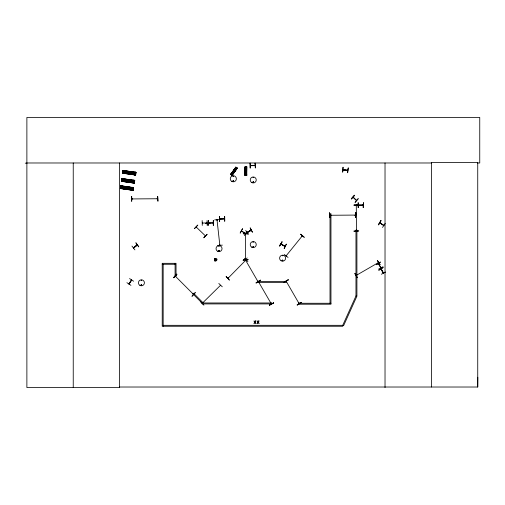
<?xml version="1.0" encoding="UTF-8"?>
<svg xmlns="http://www.w3.org/2000/svg" width="505" height="505" viewBox="0 0 505 505"><rect width="100%" height="100%" fill="white"/><g stroke="black" fill="none" stroke-linecap="round" stroke-linejoin="round"><path stroke-width="0.76" d="M477.389 162.982L479.75 162.982L479.75 117.45L26.879 117.45L26.879 387.55L119.66 387.55L119.597 387.019L477.736 387.019L477.806 377.254M280.944 244.085L285.079 246.44L280.868 244.016M220.085 245.278L219.814 244.893M137.177 244.875L133.541 248.037M241.504 231.113L245.512 233.619M245.626 233.405L241.472 231.063M383.888 225.363L379.893 222.749M175.614 276.475L175.456 276.014M193.503 294.364L193.238 293.872L193.63 294.219M193.156 294.024L193.585 294.188M217.005 219.675L217.245 220.085M128.876 283.936L129.375 283.564M245.582 234.421L245.613 233.91M356.296 205.655L356.486 205.131L356.246 205.56M356.29 205.169L356.486 230.949M141.192 280.243L141.678 280.376L141.217 280.187M140.971 284.946C141.911 286.777 141.88 283.368 141.002 285.18M141.747 285.066C140.882 286.057 141.274 284.088 141.703 284.997M218.772 246.118C219.643 245.285 218.892 247.122 218.867 245.948M218.57 250.878C219.782 249.318 219.29 252.563 218.621 250.764M218.709 250.878C219.574 249.887 219.189 251.856 218.76 250.953M233.057 176.27L233.575 176.34L233.089 176.213M233.651 181.036C232.672 182.097 233.335 179.812 233.569 181.175M253.478 177.514L252.992 177.381L253.51 177.451M253.712 182.21C252.5 183.624 252.992 180.822 253.668 182.097M252.98 242.065L253.497 241.996L253.011 242.198M282.162 260.309C283.097 262.133 283.071 258.73 282.194 260.542M282.869 255.732L282.358 255.599L282.819 255.789M282.295 260.34C282.787 261.584 283.128 259.45 282.333 260.353M347.213 170.368L347.793 170.223M347.472 172.697L348.166 167.919M347.711 172.729L348.343 167.944M120.682 185.758L120.297 188.516L133.238 190.379L133.623 187.614L120.682 185.758L133.617 187.671M121.68 179.376L121.806 178.536L134.74 180.392L134.355 183.157L121.415 181.295L121.787 178.726L134.715 180.582M121.642 188.523L121.983 186.13M122.759 181.301L123.1 178.909M124.009 173.221L124.35 170.829M122.513 188.649L122.86 186.257M123.63 181.428L123.978 179.035M124.886 173.348L125.227 170.955M123.826 188.838L124.173 186.446M124.943 181.617L125.29 179.225M126.199 173.531L126.54 171.144M124.994 189.009L125.335 186.616M126.111 181.787L126.458 179.395M127.361 173.701L127.708 171.315M126.307 189.192L126.648 186.806M127.424 181.977L127.771 179.584M128.674 173.89L129.021 171.504M131.938 190L132.285 187.614M133.061 182.778L133.402 180.392M134.311 174.698L134.652 172.312M132.26 190.454L132.72 187.267M132.361 190.467L132.821 187.286M133.377 183.233L133.838 180.051M133.478 183.246L133.939 180.064M134.633 175.153L135.088 171.965M133.825 181.869L133.857 181.491M134.728 175.166L135.189 171.984M135.106 173.404L135.056 173.783L135.157 173.436L135.605 173.821M133.263 188.838L132.783 188.763M134.362 181.945L134.418 181.566M246.939 232.433L247.475 232.35M356.183 275.433L378.561 262.512M378.605 262.682L378.182 262.928L378.649 262.682M215.414 260.618L215.692 259.728L214.903 259.223L214.758 260.069L215.414 260.618L216.216 260.321L216.367 259.482L215.711 258.926L214.903 259.223M215.584 259.639L215.711 258.926M245.594 234.011L245.809 234.434L245.784 233.91M356.265 230.526L356.461 230.911L356.454 230.476M352.951 197.221L356.404 200.498M220.54 285.274L202.183 303.366M245.234 259.147L245.335 259.696L245.064 259.235M257.935 281.563L245.045 259.254L245.462 259.545M271.128 303.581L271.28 303.941M299.111 303.625L286.19 281.241M286.215 281.285L286.367 281.645M299.067 303.612L299.048 303.095L299.269 303.511M299.238 303.473L299.061 303.151M380.947 268.938L383.32 273.117L380.909 268.957M383.522 272.946L381.067 268.811M217.245 220.123L217.169 219.656L217.062 220.161M380.884 267.618L378.516 263.528M128.908 283.842L131.483 279.877L131.433 280.357M131.616 280.079L129.046 283.987L131.672 279.991M205.257 235.734L196.161 226.991M232.944 180.815C233.544 182.816 233.935 179.357 232.9 181.143M215.856 260.58L215.269 258.964M286.089 255.883L302.35 235.803M286.531 255.631L286.221 255.991M219.669 218.816L220.256 219.025M250.328 165.514L255.151 165.406M223.955 218.722L224.491 218.709M132.247 198.718L131.824 198.724L132.247 198.964M202.252 222.907L202.688 223.122M206.608 223.065L206.981 223.096M362.653 205.049L363.19 205.043M279.524 245.935L282.08 241.832L279.505 245.922M279.713 246.036L282.024 241.8M285.091 246.358L281.02 243.883M258.44 281.645L271.349 303.953M271.52 303.915L271.299 303.499M286.606 281.62L286.367 281.159M244.369 235.589L246.85 231.448M126.919 282.68L130.94 285.344M133.585 281.222L129.558 278.558M202.177 303.322L202.492 302.994M227.805 278.141L228.191 277.807M249.823 230.943L251.08 229.977L250.77 230.476M378.453 224.794L381.067 220.736M382.525 227.452L385.22 223.444M230.804 174.282L235.892 167.199M230.905 174.351L235.993 167.275L230.962 174.395M231.044 174.459L236.144 167.382M231.157 174.534L236.22 167.439M231.265 174.604L231.707 174.825M231.757 174.957L236.877 167.9M231.845 175.02L236.946 167.95M231.934 175.084L237.053 168.026M232.048 175.166L237.097 168.064M232.117 175.216L237.205 168.133M343.009 169.592L343.495 169.655M228.273 278.028L227.812 278.186M253.478 182.444L253.163 181.895L253.245 182.501M253.472 247.059C253.56 245.746 252.443 247.412 253.384 247.078M286.12 255.846L286.373 255.505M302.015 236.22L302.482 235.904L302.148 236.327M288.039 257.443L284.227 254.482M132.285 198.932L131.912 198.964M131.912 198.938L157.655 198.749M157.623 198.951L157.131 198.945M213.135 223.077L208.388 222.901L213.198 222.894M329.797 215.079L330.283 215.244L329.759 215.275M215.01 260.428L215.471 259.879M215.648 259.665L216.115 259.115M351.303 198.869L354.636 195.378M133.459 247.791L137.139 244.906M173.55 277.706L176.939 274.272M200.523 301.731L203.913 305.171M218.798 283.457L222.282 286.802M244.426 258.276L247.911 261.622M246.169 260.094L245.828 260.416L246.086 259.917M194.494 228.55L197.821 225.053L194.52 228.576M347.705 170.4L342.996 169.787L347.667 170.425M246.983 232.388L251.035 230.015M250.714 230.192C253.011 229.92 243.77 234.137 248.529 231.763M378.106 262.739L378.46 262.543M131.956 246.08L134.923 249.88M137.24 245.032L133.554 247.993L137.291 245.013M219.347 251.181L218.924 251.294M133.894 181.554L134.355 181.901M245.998 259.968L228.02 278.249M247.412 232.382L247.084 232.559M248.201 234.591L245.733 230.444M252.361 232.148L250.158 227.85L252.393 232.13M243.038 260.378L247.216 257.973M256.01 282.844L260.271 280.578M260.574 280.3L256.306 282.566M258.699 282.043L258.648 281.582L258.68 282.036M285.237 281.493L288.222 279.77M284.163 282.39L288.21 279.751M288.342 279.978L284.044 282.188M273.653 302.95L269.367 305.178L273.666 302.968M269.399 305.235L273.546 302.766M298.985 303.076L298.783 304.212L330.958 304.212L330.958 213.697L330.017 213.697L330.017 303.271M297.224 305.014L301.264 302.362L297.237 305.033M297.136 304.856L301.283 302.388M354.794 273.546L357.212 277.725M356.227 275.408L356.53 275.168M356.688 275.332L356.265 275.579M380.057 264.532L377.387 260.504L380.038 264.544M378.876 270.011L383.061 267.606M381.357 274.247L385.65 272.025M251.244 230.179L247.09 232.59M380.385 262.108L376.332 264.734M376.294 264.67L380.379 262.089M378.775 268.969L383.049 266.709M253.03 181.838L253.358 181.794M214.758 260.069L215.433 259.816M215.692 259.728L216.367 259.482M383.756 225.514L379.829 222.939M175.349 275.976L175.677 276.267M157.554 198.938L157.118 198.749L157.604 198.749M355.148 215.054L355.482 215.029M245.967 175.115L245.796 175.443M214.688 219.915L219.486 219.385M217.573 245.632L222.37 245.127M193.447 294.333L175.267 276.128M250.398 165.703L255.164 165.627M250.114 168.02L250.032 163.191M224.441 216.38L224.618 221.203M220.736 218.943L223.507 218.88M224.498 218.924L219.719 218.981L224.39 218.684M219.454 221.316L219.58 216.487L219.479 221.316M131.527 196.42L131.584 201.243M157.642 196.42L157.939 201.243L157.705 196.42M358.077 202.745L358.133 207.574M362.666 205.238L363.139 205.043L353.961 205.106L363.19 205.226L358.424 205.257M329.462 212.75L329.759 217.579L329.481 212.75M355.836 212.75L355.602 217.573L355.817 212.75M207.063 220.552L207.164 225.375M213.451 220.559L213.464 225.388M202.271 225.407L202.17 220.578M353.961 231.044L358.79 230.949L353.967 231.221M243.284 233.657L248.113 233.651M243.284 233.859L248.113 233.828M245.619 234.396L245.613 233.96L245.613 259.753M25.25 163.172L26.879 163.166M26.879 162.982L431.384 162.982M245.064 167.717L246.674 167.717M245.064 168.31L246.674 168.31M245.064 169.194L246.674 169.194M245.064 169.977L246.674 169.977M245.064 170.86L246.674 170.86M245.064 174.661L246.674 174.661M244.799 174.907L246.945 174.976M329.847 215.269L355.533 215.079L355.148 215.3M162.225 264.267L175.096 264.267M298.846 303.271L330.958 303.271M163.166 325.321L342.731 325.321L343.583 325.706L356.827 296.385L355.968 295.993L355.968 230.097L356.909 230.097L356.909 295.993L355.968 295.993L342.731 325.321L342.731 326.262L162.225 326.262L162.225 263.326L176.037 263.326L176.037 276.197L175.096 276.197L175.096 263.326M253.239 246.389C254.76 247.728 251.465 246.838 253.472 246.421M123.043 170.513L135.984 172.369M123.024 170.639L135.965 172.502M123.012 170.772L135.189 172.521M122.999 170.829L135.94 172.685M122.986 170.917L135.157 172.729M122.961 171.081L135.902 172.944L122.955 171.132M122.936 171.283L135.119 172.981M135.845 173.329L135.744 174.061M124.312 172.596L127.348 173.089M128.876 173.253L134.955 174.187M135.706 174.402L122.765 172.54L135.7 174.427M124.268 172.912L135.675 174.61M123.479 172.963L135.662 174.698M123.472 173.007L135.649 174.755M122.69 173.051L135.63 174.888M122.677 173.158L135.618 175.014M121.793 178.593L134.734 180.455M123.258 179.231L134.665 180.916M121.711 179.161L134.646 181.049M123.214 179.534L126.256 179.969L122.444 179.483M134.627 181.175L127.778 180.19L134.62 181.232M134.595 181.409L134.488 182.141M121.541 180.455L123.82 180.784L121.528 180.519M125.341 181.005L134.475 182.318L125.341 181.017M121.509 180.645L134.45 182.482M121.49 180.771L134.431 182.633L121.484 180.822M121.465 180.979L134.406 182.791M121.446 181.087L134.387 182.949L121.44 181.131M121.421 181.282L134.362 183.1M120.657 185.966L133.598 187.803M121.402 186.181L133.579 187.929L121.389 186.238M121.377 186.339L133.56 188.081M120.594 186.383L133.535 188.245L120.588 186.433M125.139 187.191L120.569 186.585L125.133 187.254M126.66 187.412L133.503 188.441L126.654 187.469M133.478 188.63L133.37 189.362M121.181 187.784L132.588 189.489M121.137 188.106L133.307 189.912M120.354 188.144L133.288 190.013M120.348 188.201L133.282 190.063M120.329 188.333L133.263 190.189M120.31 188.46L133.244 190.316M245.234 259.191L245.455 259.57M214.713 259.62L215.427 259.747M215.698 259.797L216.405 259.923M358.847 205.068L353.961 205.137M206.981 222.857L202.353 223.103M347.699 170.185L343.04 169.762M280.913 244.041L285.047 246.333M353.153 197.146L356.587 200.378M380.663 223.431L382.986 224.946M235.374 167.919L236.681 168.859M235.033 168.399L236.34 169.339M234.516 169.118L235.822 170.059M234.055 169.756L235.362 170.696M233.537 170.475L234.844 171.416M231.328 173.556L232.635 174.496M230.924 173.657L232.704 174.856M300.683 234.156L304.3 237.363L300.576 234.295M215.667 259.86L216.216 260.321M354.946 273.457L357.388 277.624M298.865 303.202L299.086 303.581M257.885 281.108L258.112 281.462M378.333 263.629L380.713 267.776M217.005 220.117L217.011 219.725L219.845 245.329L219.827 244.875M255.454 167.9L255.101 163.077L255.277 167.9M250.209 163.191L250.316 168.014M224.687 216.374L224.794 221.196M219.549 216.487L219.656 221.316M358.279 202.745L358.31 207.568M355.64 212.75L355.665 217.573M213.249 220.565L213.28 225.388M131.729 196.42L131.761 201.243M477.736 387.019L477.736 162.459L431.384 162.459L431.384 387.019M385.025 162.982L385.025 387.55M246.762 166.827L246.547 175.544M246.446 175.544L246.377 166.827L246.358 175.544M246.244 166.827L246.232 175.544M246.118 175.544L245.626 175.544M245.499 166.833L245.468 174.825M245.392 166.833L245.335 174.976M245.253 166.833L245.26 174.825M245.19 166.833L245.152 175.551M245.083 166.833L245.064 175.551M210.124 223.456L205.377 223.406M163.166 264.267L163.166 326.262M119.59 162.982L119.59 387.55M73.238 162.982L73.238 387.55M125.29 187.828C126.187 189.785 126.704 186.206 125.29 187.828M126.408 180.607C127.304 182.564 127.822 178.985 126.408 180.607M127.658 172.527C128.554 174.484 129.072 170.905 127.658 172.527M245.525 170.33C245.96 171.694 246.585 169.364 245.525 170.33M343.047 167.25L342.687 172.066L343.047 167.25M123.056 170.45L122.671 173.215L135.605 175.077L135.99 172.312L123.05 170.463M234.118 170.456C234.415 171.864 235.267 169.604 234.118 170.456M286.303 244.174L284.195 248.523L286.303 244.174M255.599 320.927L254.981 321.931L253.99 320.927L254.773 322.203L253.964 323.478L254.962 322.455L255.972 323.478L255.17 322.184L255.972 320.927L255.599 320.927M258.737 320.927L258.118 321.931L257.121 320.927L257.904 322.203L257.095 323.478L258.093 322.455L259.103 323.478L258.301 322.184L259.103 320.927L258.737 320.927M242.514 228.771L240.21 233.02L242.514 228.771M380.896 220.628L378.485 224.813L380.896 220.628M235.791 167.13L230.709 174.212L232.218 175.292L237.299 168.203L235.791 167.13M355.533 215.25L355.116 215.269L355.533 215.25M354.466 195.22L351.354 198.913L354.466 195.22M358.184 198.718L355.059 202.41L358.178 198.711M176.794 274.133L173.594 277.75L176.794 274.133M195.258 292.591L192.058 296.214L195.258 292.591M226.158 276.551L229.403 280.13L226.133 276.576M207.082 234.307L203.749 237.805L207.056 234.282M214.53 258.661C213.154 264.879 220.855 257.758 214.53 258.661M193.579 293.26L192.916 293.923L202.013 303.025L202.675 302.362L193.579 293.26M135.927 242.886L138.736 246.819L135.927 242.886M260.485 280.149L256.111 283.021L260.473 280.13M382.941 267.397L378.914 270.074L382.941 267.397M363.442 202.713L363.202 207.542L363.442 202.713M208.357 220.59L208.123 225.419L208.357 220.59M248.113 259.734L243.29 260.037L248.113 259.734M246.8 166.827L244.938 166.833L244.95 175.551L246.8 175.544L246.8 166.827M286.177 281.43L258.831 281.43L258.831 282.371L286.177 282.371L286.177 281.43M271.614 302.981L202.221 302.981L202.221 303.915L271.614 303.915L271.614 302.981M134.69 180.758L121.755 178.852L134.69 180.765M133.333 189.703L120.398 187.841L133.333 189.728M231.795 181.421A3.055 3.055 0 0 0 236.372 178.776A3.055 3.055 0 0 0 231.795 176.131A3.055 3.055 0 0 0 231.795 181.421M217.535 251.225A3.011 3.011 0 0 0 222.048 248.618A3.011 3.011 0 0 0 217.535 246.011A3.011 3.011 0 0 0 217.535 251.225M251.736 247.179A3.011 3.011 0 0 0 256.25 244.571A3.011 3.011 0 0 0 251.736 241.964A3.011 3.011 0 0 0 251.736 247.179M251.743 182.557A3.005 3.005 0 0 0 256.25 179.957A3.005 3.005 0 0 0 251.743 177.356A3.005 3.005 0 0 0 251.743 182.557M139.923 285.407A2.998 2.998 0 0 0 144.417 282.813A2.998 2.998 0 0 0 139.923 280.218A2.998 2.998 0 0 0 139.923 285.407M281.102 260.782A3.017 3.017 0 0 0 285.628 258.175A3.017 3.017 0 0 0 281.102 255.562A3.017 3.017 0 0 0 281.102 260.782"/></g></svg>
